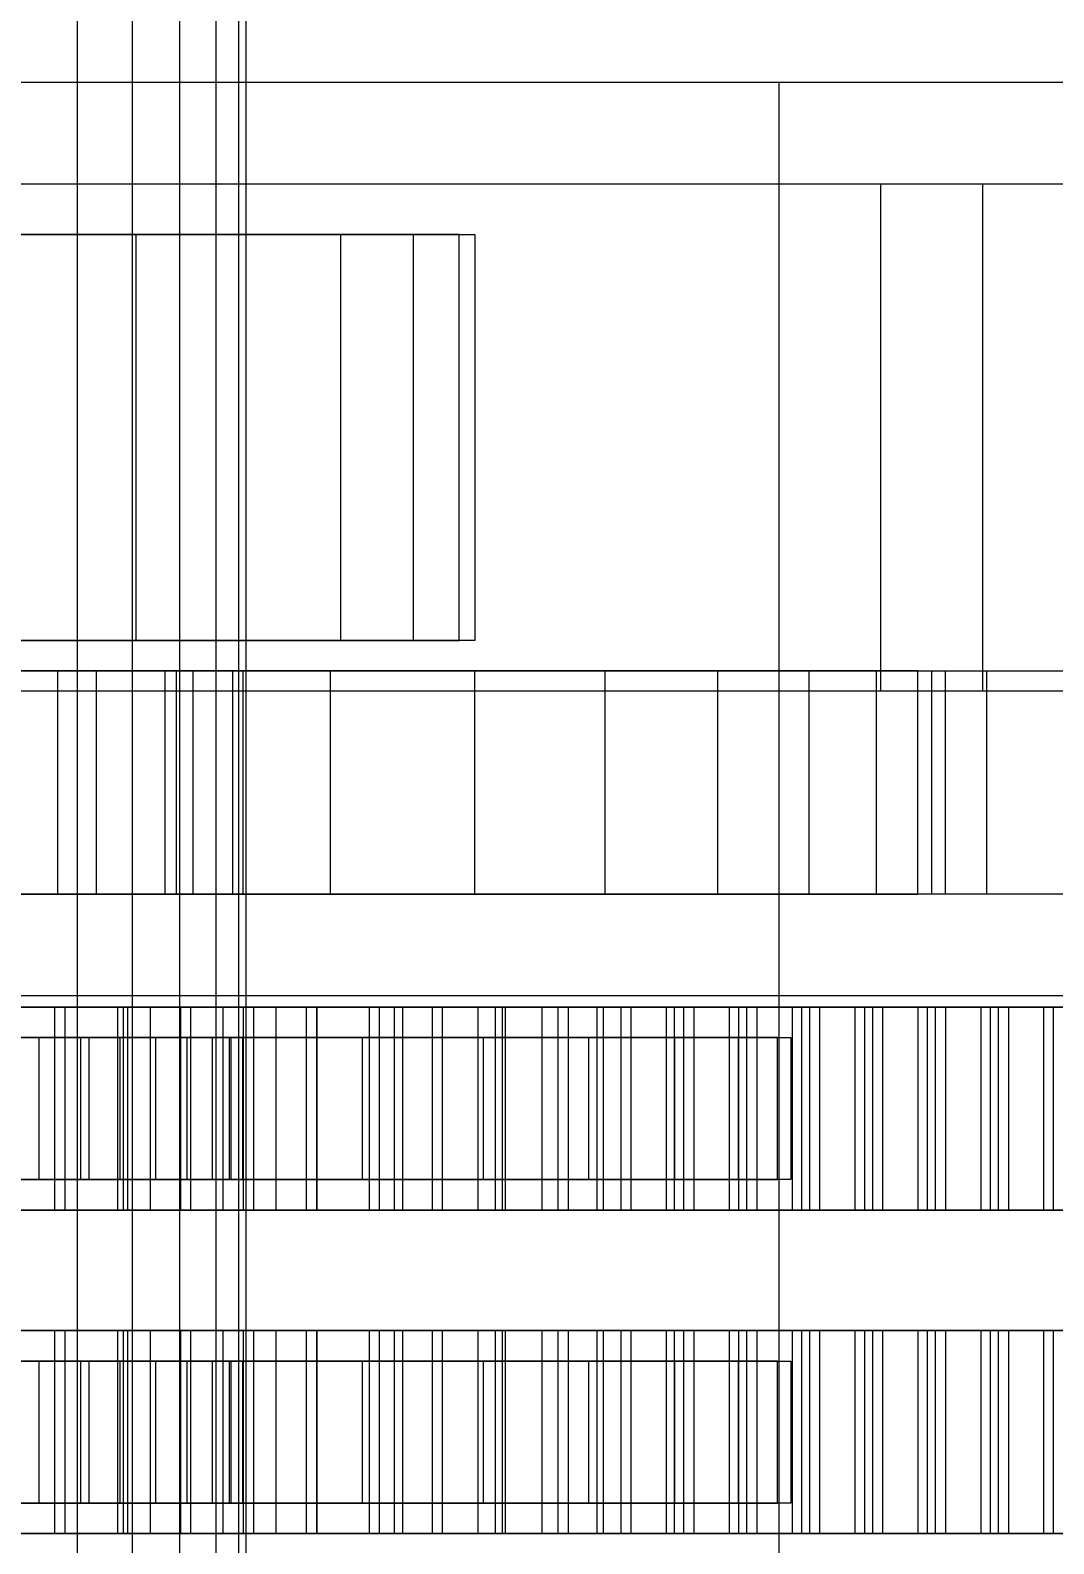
# Model space of a CAD drawing. Header units: millimetres. Extents: x -191664 to 191490, y -197311 to 10263.
# Drawn here: x 20655.9 to 20756.7, y -129249 to -129099.9 of the extents above; entities that cross this region are included whole.
import ezdxf

# ---------------------------------------------------------------- set-up
doc = ezdxf.new("R2010")
doc.units = ezdxf.units.MM
doc.layers.add('DET_secador_superior', color=7, linetype='Continuous', lineweight=0)
doc.layers.add('R15_COTAS_TRANSPORTE_P', color=1, linetype='Continuous', lineweight=0)
doc.dimstyles.new('PLANTA_20', dxfattribs={"dimtxt": 50, "dimasz": 30, "dimexe": 30, "dimexo": 16, "dimgap": 20, "dimtad": 1, "dimtih": 1, "dimtoh": 1, "dimdec": 1, "dimzin": 0, "dimdsep": 46, "dimcen": 0.09, "dimadec": 0, "dimazin": 0, "dimtfac": 1, "dimtdec": 4, "dimtofl": 0, "dimtmove": 0, "dimatfit": 3, "dimfxl": 1, "dimtolj": 1, "dimtzin": 0, "dimarcsym": 0})

# ---------------------------------------------------------------- blocks, each defined once
blk = doc.blocks.new('*D133')
at = {"layer": 'Defpoints', "color": 0, "transparency": 16777216}
for p in [(439.69, -194147.98), (217.89, -194406.09), (-500, -194490), (-500, -194490), (500, -194490)]:
    blk.add_point(p, dxfattribs=at)
at = {"layer": 'R15_COTAS_TRANSPORTE_P', "color": 0, "lineweight": -2, "transparency": 16777216}
blk.add_arc((-500, -194490), 722.77, 2.37834, 17.62166, dxfattribs=at)
at = {"layer": 'R15_COTAS_TRANSPORTE_P', "color": 0, "transparency": 16777216}
for points in [[(184.12, -194272.81), (193.59, -194269.58), (179.18, -194242.8)], [(227.15, -194459.9), (217.15, -194460.11), (222.77, -194490)]]:
    blk.add_solid(points, dxfattribs=at)

msp = doc.modelspace()

# ---------------------------------------------------------------- linework, layer by layer
at = {"layer": 'DET_secador_superior', "color": 9, "true_color": 0xbcc6c9}
for p, q in [((20660.54, -129080), (20660.54, -129340)), ((20665.96, -129080), (20665.96, -129340)), ((20670.62, -129080), (20670.62, -129340)), ((20674.2, -129080), (20674.2, -129340)), ((20676.45, -129080), (20676.45, -129340)), ((20677.21, -129340), (20677.21, -129080))]:
    msp.add_line(p, q, dxfattribs=at)
at = {"layer": 'DET_secador_superior', "color": 253, "true_color": 0xa6b3ba}
for p, q in [((20549.71, -129105), (20759.71, -129105)), ((20729.71, -129400), (20729.71, -129105)), ((20729.71, -129105), (20939.71, -129105))]:
    msp.add_line(p, q, dxfattribs=at)
at = {"layer": 'DET_secador_superior', "color": 117, "true_color": 0x356c64}
for p, q in [((20559.71, -129115), (20749.71, -129115)), ((20739.71, -129165), (20739.71, -129115)), ((20739.71, -129115), (20929.71, -129115)), ((20749.71, -129115), (20749.71, -129165)), ((20749.71, -129165), (20559.71, -129165)), ((20929.71, -129165), (20739.71, -129165))]:
    msp.add_line(p, q, dxfattribs=at)
at = {"layer": 'DET_secador_superior', "color": 252, "true_color": 0x8ba19a}
for p, q in [((20654.71, -129120), (20666.36, -129120)), ((20660.54, -129120), (20654.71, -129120)), ((20665.96, -129120), (20660.54, -129120)), ((20660.54, -129120), (20660.54, -129160)), ((20666.36, -129120), (20660.54, -129120)), ((20670.62, -129120), (20665.96, -129120)), ((20665.96, -129120), (20665.96, -129160)), ((20677.21, -129120), (20665.96, -129120)), ((20666.36, -129160), (20666.36, -129120)), ((20666.36, -129120), (20677.21, -129120)), ((20674.2, -129120), (20670.62, -129120)), ((20670.62, -129120), (20670.62, -129160)), ((20686.53, -129120), (20670.62, -129120)), ((20676.45, -129120), (20674.2, -129120)), ((20674.2, -129120), (20674.2, -129160)), ((20693.68, -129120), (20674.2, -129120)), ((20677.21, -129120), (20676.45, -129120)), ((20676.45, -129120), (20676.45, -129160)), ((20698.18, -129120), (20676.45, -129120)), ((20677.21, -129160), (20677.21, -129120)), ((20677.21, -129120), (20699.71, -129120)), ((20677.21, -129120), (20686.53, -129120)), ((20686.53, -129160), (20686.53, -129120)), ((20686.53, -129120), (20693.68, -129120)), ((20693.68, -129160), (20693.68, -129120)), ((20693.68, -129120), (20698.18, -129120)), ((20698.18, -129160), (20698.18, -129120)), ((20698.18, -129120), (20699.71, -129120)), ((20699.71, -129120), (20699.71, -129160)), ((20666.36, -129160), (20654.71, -129160)), ((20654.71, -129160), (20660.54, -129160)), ((20660.54, -129160), (20665.96, -129160)), ((20660.54, -129160), (20666.36, -129160)), ((20665.96, -129160), (20670.62, -129160)), ((20665.96, -129160), (20677.21, -129160)), ((20677.21, -129160), (20666.36, -129160)), ((20670.62, -129160), (20674.2, -129160)), ((20670.62, -129160), (20686.53, -129160)), ((20674.2, -129160), (20676.45, -129160)), ((20674.2, -129160), (20693.68, -129160)), ((20676.45, -129160), (20677.21, -129160)), ((20676.45, -129160), (20698.18, -129160)), ((20699.71, -129160), (20677.21, -129160)), ((20686.53, -129160), (20677.21, -129160)), ((20693.68, -129160), (20686.53, -129160)), ((20698.18, -129160), (20693.68, -129160)), ((20699.71, -129160), (20698.18, -129160)), ((20654.71, -129163), (20670.34, -129163)), ((20658.62, -129163), (20654.71, -129163)), ((20662.41, -129163), (20658.62, -129163)), ((20658.62, -129163), (20658.62, -129185)), ((20670.34, -129163), (20658.62, -129163)), ((20665.96, -129163), (20662.41, -129163)), ((20662.41, -129163), (20662.41, -129185)), ((20685.49, -129163), (20662.41, -129163)), ((20669.17, -129163), (20665.96, -129163)), ((20665.96, -129163), (20665.96, -129185)), ((20699.71, -129163), (20665.96, -129163)), ((20671.95, -129163), (20669.17, -129163)), ((20669.17, -129163), (20669.17, -129185)), ((20712.56, -129163), (20669.17, -129163)), ((20670.34, -129185), (20670.34, -129163)), ((20670.34, -129163), (20685.49, -129163)), ((20674.2, -129163), (20671.95, -129163)), ((20671.95, -129163), (20671.95, -129185)), ((20723.66, -129163), (20671.95, -129163)), ((20675.86, -129163), (20674.2, -129163)), ((20674.2, -129163), (20674.2, -129185)), ((20732.65, -129163), (20674.2, -129163)), ((20676.87, -129163), (20675.86, -129163)), ((20675.86, -129163), (20675.86, -129185)), ((20739.28, -129163), (20675.86, -129163)), ((20677.21, -129163), (20676.87, -129163)), ((20676.87, -129163), (20676.87, -129185)), ((20743.34, -129163), (20676.87, -129163)), ((20677.21, -129185), (20677.21, -129163)), ((20677.21, -129163), (20744.71, -129163)), ((20685.49, -129185), (20685.49, -129163)), ((20685.49, -129163), (20699.71, -129163)), ((20699.71, -129185), (20699.71, -129163)), ((20699.71, -129163), (20712.56, -129163)), ((20712.56, -129185), (20712.56, -129163)), ((20712.56, -129163), (20723.66, -129163)), ((20723.66, -129185), (20723.66, -129163)), ((20723.66, -129163), (20732.65, -129163)), ((20732.65, -129185), (20732.65, -129163)), ((20732.65, -129163), (20739.28, -129163)), ((20739.28, -129185), (20739.28, -129163)), ((20739.28, -129163), (20743.34, -129163)), ((20743.34, -129185), (20743.34, -129163)), ((20743.34, -129163), (20744.71, -129163)), ((20744.71, -129163), (20744.71, -129185)), ((20744.71, -129163), (20746.08, -129163)), ((20744.71, -129163), (20812.21, -129163)), ((20746.08, -129185), (20746.08, -129163)), ((20746.08, -129163), (20750.14, -129163)), ((20746.08, -129163), (20812.55, -129163)), ((20750.14, -129185), (20750.14, -129163)), ((20750.14, -129163), (20756.77, -129163)), ((20750.14, -129163), (20813.57, -129163)), ((20670.34, -129185), (20654.71, -129185)), ((20654.71, -129185), (20658.62, -129185)), ((20658.62, -129185), (20662.41, -129185)), ((20658.62, -129185), (20670.34, -129185)), ((20662.41, -129185), (20665.96, -129185)), ((20662.41, -129185), (20685.49, -129185)), ((20665.96, -129185), (20669.17, -129185)), ((20665.96, -129185), (20699.71, -129185)), ((20669.17, -129185), (20671.95, -129185)), ((20669.17, -129185), (20712.56, -129185)), ((20685.49, -129185), (20670.34, -129185)), ((20671.95, -129185), (20674.2, -129185)), ((20671.95, -129185), (20723.66, -129185)), ((20674.2, -129185), (20675.86, -129185)), ((20674.2, -129185), (20732.65, -129185)), ((20675.86, -129185), (20676.87, -129185)), ((20675.86, -129185), (20739.28, -129185)), ((20676.87, -129185), (20677.21, -129185)), ((20676.87, -129185), (20743.34, -129185)), ((20744.71, -129185), (20677.21, -129185)), ((20699.71, -129185), (20685.49, -129185)), ((20712.56, -129185), (20699.71, -129185)), ((20723.66, -129185), (20712.56, -129185)), ((20732.65, -129185), (20723.66, -129185)), ((20739.28, -129185), (20732.65, -129185)), ((20743.34, -129185), (20739.28, -129185)), ((20744.71, -129185), (20743.34, -129185)), ((20746.08, -129185), (20744.71, -129185)), ((20812.21, -129185), (20744.71, -129185)), ((20750.14, -129185), (20746.08, -129185)), ((20812.55, -129185), (20746.08, -129185)), ((20756.77, -129185), (20750.14, -129185)), ((20813.57, -129185), (20750.14, -129185)), ((20647.69, -129199.12), (20661.74, -129199.12)), ((20656.79, -129199.12), (20652.64, -129199.12)), ((20660.87, -129199.12), (20656.79, -129199.12)), ((20656.79, -129199.12), (20656.79, -129213.12)), ((20661.74, -129199.12), (20656.79, -129199.12)), ((20664.74, -129199.12), (20660.87, -129199.12)), ((20660.87, -129199.12), (20660.87, -129213.12)), ((20675.54, -129199.12), (20660.87, -129199.12)), ((20661.74, -129213.12), (20661.74, -129199.12)), ((20661.74, -129199.12), (20675.54, -129199.12)), ((20668.27, -129199.12), (20664.74, -129199.12)), ((20664.74, -129199.12), (20664.74, -129213.12)), ((20688.64, -129199.12), (20664.74, -129199.12)), ((20671.34, -129199.12), (20668.27, -129199.12)), ((20668.27, -129199.12), (20668.27, -129213.12)), ((20700.58, -129199.12), (20668.27, -129199.12)), ((20673.84, -129199.12), (20671.34, -129199.12)), ((20671.34, -129199.12), (20671.34, -129213.12)), ((20710.96, -129199.12), (20671.34, -129199.12)), ((20675.69, -129199.12), (20673.84, -129199.12)), ((20673.84, -129199.12), (20673.84, -129213.12)), ((20719.43, -129199.12), (20673.84, -129199.12)), ((20675.54, -129213.12), (20675.54, -129199.12)), ((20675.54, -129199.12), (20688.64, -129199.12)), ((20676.83, -129199.12), (20675.69, -129199.12)), ((20675.69, -129199.12), (20675.69, -129213.12)), ((20725.69, -129199.12), (20675.69, -129199.12)), ((20677.21, -129199.12), (20676.83, -129199.12)), ((20676.83, -129199.12), (20676.83, -129213.12)), ((20729.53, -129199.12), (20676.83, -129199.12)), ((20677.21, -129213.12), (20677.21, -129199.12)), ((20677.21, -129199.12), (20730.83, -129199.12)), ((20688.64, -129213.12), (20688.64, -129199.12)), ((20688.64, -129199.12), (20700.58, -129199.12)), ((20700.58, -129213.12), (20700.58, -129199.12)), ((20700.58, -129199.12), (20710.96, -129199.12)), ((20710.96, -129213.12), (20710.96, -129199.12)), ((20710.96, -129199.12), (20719.43, -129199.12)), ((20719.43, -129213.12), (20719.43, -129199.12)), ((20719.43, -129199.12), (20725.69, -129199.12)), ((20725.69, -129213.12), (20725.69, -129199.12)), ((20725.69, -129199.12), (20729.53, -129199.12)), ((20729.53, -129213.12), (20729.53, -129199.12)), ((20729.53, -129199.12), (20730.83, -129199.12)), ((20730.83, -129199.12), (20730.83, -129213.12)), ((20661.74, -129213.12), (20647.69, -129213.12)), ((20652.64, -129213.12), (20656.79, -129213.12)), ((20656.79, -129213.12), (20660.87, -129213.12)), ((20656.79, -129213.12), (20661.74, -129213.12)), ((20660.87, -129213.12), (20664.74, -129213.12)), ((20660.87, -129213.12), (20675.54, -129213.12)), ((20675.54, -129213.12), (20661.74, -129213.12)), ((20664.74, -129213.12), (20668.27, -129213.12)), ((20664.74, -129213.12), (20688.64, -129213.12)), ((20668.27, -129213.12), (20671.34, -129213.12)), ((20668.27, -129213.12), (20700.58, -129213.12)), ((20671.34, -129213.12), (20673.84, -129213.12)), ((20671.34, -129213.12), (20710.96, -129213.12)), ((20673.84, -129213.12), (20675.69, -129213.12)), ((20673.84, -129213.12), (20719.43, -129213.12)), ((20688.64, -129213.12), (20675.54, -129213.12)), ((20675.69, -129213.12), (20676.83, -129213.12)), ((20675.69, -129213.12), (20725.69, -129213.12)), ((20676.83, -129213.12), (20677.21, -129213.12)), ((20676.83, -129213.12), (20729.53, -129213.12)), ((20730.83, -129213.12), (20677.21, -129213.12)), ((20700.58, -129213.12), (20688.64, -129213.12)), ((20710.96, -129213.12), (20700.58, -129213.12)), ((20719.43, -129213.12), (20710.96, -129213.12)), ((20725.69, -129213.12), (20719.43, -129213.12)), ((20729.53, -129213.12), (20725.69, -129213.12)), ((20730.83, -129213.12), (20729.53, -129213.12)), ((20647.69, -129231), (20661.74, -129231)), ((20656.79, -129231), (20652.64, -129231)), ((20660.87, -129231), (20656.79, -129231)), ((20656.79, -129231), (20656.79, -129245)), ((20661.74, -129231), (20656.79, -129231)), ((20664.74, -129231), (20660.87, -129231)), ((20660.87, -129231), (20660.87, -129245)), ((20675.54, -129231), (20660.87, -129231)), ((20661.74, -129245), (20661.74, -129231)), ((20661.74, -129231), (20675.54, -129231)), ((20668.27, -129231), (20664.74, -129231)), ((20664.74, -129231), (20664.74, -129245)), ((20688.64, -129231), (20664.74, -129231)), ((20671.34, -129231), (20668.27, -129231)), ((20668.27, -129231), (20668.27, -129245)), ((20700.58, -129231), (20668.27, -129231)), ((20673.84, -129231), (20671.34, -129231)), ((20671.34, -129231), (20671.34, -129245)), ((20710.96, -129231), (20671.34, -129231)), ((20675.69, -129231), (20673.84, -129231)), ((20673.84, -129231), (20673.84, -129245)), ((20719.43, -129231), (20673.84, -129231)), ((20675.54, -129245), (20675.54, -129231)), ((20675.54, -129231), (20688.64, -129231)), ((20676.83, -129231), (20675.69, -129231)), ((20675.69, -129231), (20675.69, -129245)), ((20725.69, -129231), (20675.69, -129231)), ((20677.21, -129231), (20676.83, -129231)), ((20676.83, -129231), (20676.83, -129245)), ((20729.53, -129231), (20676.83, -129231)), ((20677.21, -129245), (20677.21, -129231)), ((20677.21, -129231), (20730.83, -129231)), ((20688.64, -129245), (20688.64, -129231)), ((20688.64, -129231), (20700.58, -129231)), ((20700.58, -129245), (20700.58, -129231)), ((20700.58, -129231), (20710.96, -129231)), ((20710.96, -129245), (20710.96, -129231)), ((20710.96, -129231), (20719.43, -129231)), ((20719.43, -129245), (20719.43, -129231)), ((20719.43, -129231), (20725.69, -129231)), ((20725.69, -129245), (20725.69, -129231)), ((20725.69, -129231), (20729.53, -129231)), ((20729.53, -129245), (20729.53, -129231)), ((20729.53, -129231), (20730.83, -129231)), ((20730.83, -129231), (20730.83, -129245)), ((20661.74, -129245), (20647.69, -129245)), ((20652.64, -129245), (20656.79, -129245)), ((20656.79, -129245), (20660.87, -129245)), ((20656.79, -129245), (20661.74, -129245)), ((20660.87, -129245), (20664.74, -129245)), ((20660.87, -129245), (20675.54, -129245)), ((20675.54, -129245), (20661.74, -129245)), ((20664.74, -129245), (20668.27, -129245)), ((20664.74, -129245), (20688.64, -129245)), ((20668.27, -129245), (20671.34, -129245)), ((20668.27, -129245), (20700.58, -129245)), ((20671.34, -129245), (20673.84, -129245)), ((20671.34, -129245), (20710.96, -129245)), ((20673.84, -129245), (20675.69, -129245)), ((20673.84, -129245), (20719.43, -129245)), ((20688.64, -129245), (20675.54, -129245)), ((20675.69, -129245), (20676.83, -129245)), ((20675.69, -129245), (20725.69, -129245)), ((20676.83, -129245), (20677.21, -129245)), ((20676.83, -129245), (20729.53, -129245)), ((20730.83, -129245), (20677.21, -129245)), ((20700.58, -129245), (20688.64, -129245)), ((20710.96, -129245), (20700.58, -129245)), ((20719.43, -129245), (20710.96, -129245)), ((20725.69, -129245), (20719.43, -129245)), ((20729.53, -129245), (20725.69, -129245)), ((20730.83, -129245), (20729.53, -129245))]:
    msp.add_line(p, q, dxfattribs=at)
at = {"layer": 'DET_secador_superior', "color": 55, "true_color": 0xb9a24b}
msp.add_line((20944.71, -129195), (20554.71, -129195), dxfattribs=at)
at = {"layer": 'DET_secador_superior', "color": 8, "true_color": 0x657a85}
for p, q in [((20645.97, -129196.12), (20659.33, -129196.12)), ((20652.17, -129196.12), (20658.36, -129196.12)), ((20652.17, -129196.12), (20665.52, -129196.12)), ((20659.33, -129196.12), (20653.13, -129196.12)), ((20655, -129196.12), (20665.09, -129196.12)), ((20667.79, -129196.12), (20655.08, -129196.12)), ((20658.36, -129216.12), (20658.36, -129196.12)), ((20658.36, -129196.12), (20664.56, -129196.12)), ((20658.36, -129196.12), (20671.72, -129196.12)), ((20665.52, -129196.12), (20659.33, -129196.12)), ((20659.33, -129196.12), (20659.33, -129216.12)), ((20664.56, -129216.12), (20664.56, -129196.12)), ((20664.56, -129196.12), (20670.76, -129196.12)), ((20664.56, -129196.12), (20677.92, -129196.12)), ((20665.09, -129196.12), (20665.09, -129216.12)), ((20667.79, -129196.12), (20665.09, -129196.12)), ((20665.09, -129196.12), (20674.9, -129196.12)), ((20671.72, -129196.12), (20665.52, -129196.12)), ((20665.52, -129196.12), (20665.52, -129216.12)), ((20667.79, -129216.12), (20667.79, -129196.12)), ((20680.14, -129196.12), (20667.79, -129196.12)), ((20670.76, -129216.12), (20670.76, -129196.12)), ((20670.76, -129196.12), (20676.95, -129196.12)), ((20670.76, -129196.12), (20684.11, -129196.12)), ((20677.92, -129196.12), (20671.72, -129196.12)), ((20671.72, -129196.12), (20671.72, -129216.12)), ((20674.9, -129196.12), (20674.9, -129216.12)), ((20680.14, -129196.12), (20674.9, -129196.12)), ((20674.9, -129196.12), (20684.15, -129196.12)), ((20676.95, -129216.12), (20676.95, -129196.12)), ((20676.95, -129196.12), (20683.15, -129196.12)), ((20676.95, -129196.12), (20690.31, -129196.12)), ((20684.11, -129196.12), (20677.92, -129196.12)), ((20677.92, -129196.12), (20677.92, -129216.12)), ((20680.14, -129216.12), (20680.14, -129196.12)), ((20691.8, -129196.12), (20680.14, -129196.12)), ((20683.15, -129216.12), (20683.15, -129196.12)), ((20683.15, -129196.12), (20689.34, -129196.12)), ((20683.15, -129196.12), (20696.51, -129196.12)), ((20690.31, -129196.12), (20684.11, -129196.12)), ((20684.11, -129196.12), (20684.11, -129216.12)), ((20684.15, -129196.12), (20684.15, -129216.12)), ((20691.8, -129196.12), (20684.15, -129196.12)), ((20684.15, -129196.12), (20692.6, -129196.12)), ((20689.34, -129216.12), (20689.34, -129196.12)), ((20689.34, -129196.12), (20695.54, -129196.12)), ((20689.34, -129196.12), (20702.7, -129196.12)), ((20696.51, -129196.12), (20690.31, -129196.12)), ((20690.31, -129196.12), (20690.31, -129216.12)), ((20691.8, -129216.12), (20691.8, -129196.12)), ((20702.44, -129196.12), (20691.8, -129196.12)), ((20692.6, -129196.12), (20692.6, -129216.12)), ((20702.44, -129196.12), (20692.6, -129196.12)), ((20692.6, -129196.12), (20700.01, -129196.12)), ((20695.54, -129216.12), (20695.54, -129196.12)), ((20695.54, -129196.12), (20701.74, -129196.12)), ((20695.54, -129196.12), (20708.9, -129196.12)), ((20702.7, -129196.12), (20696.51, -129196.12)), ((20696.51, -129196.12), (20696.51, -129216.12)), ((20700.01, -129196.12), (20700.01, -129216.12)), ((20711.76, -129196.12), (20700.01, -129196.12)), ((20700.01, -129196.12), (20706.36, -129196.12)), ((20701.74, -129216.12), (20701.74, -129196.12)), ((20701.74, -129196.12), (20707.93, -129196.12)), ((20701.74, -129196.12), (20715.09, -129196.12)), ((20702.44, -129216.12), (20702.44, -129196.12)), ((20711.76, -129196.12), (20702.44, -129196.12)), ((20708.9, -129196.12), (20702.7, -129196.12)), ((20702.7, -129196.12), (20702.7, -129216.12)), ((20706.36, -129216.12), (20706.36, -129196.12)), ((20706.36, -129196.12), (20712.37, -129196.12)), ((20706.36, -129196.12), (20719.35, -129196.12)), ((20707.93, -129216.12), (20707.93, -129196.12)), ((20707.93, -129196.12), (20714.13, -129196.12)), ((20707.93, -129196.12), (20721.29, -129196.12)), ((20715.09, -129196.12), (20708.9, -129196.12)), ((20708.9, -129196.12), (20708.9, -129216.12)), ((20711.76, -129216.12), (20711.76, -129196.12)), ((20719.35, -129196.12), (20711.76, -129196.12)), ((20712.37, -129196.12), (20712.37, -129216.12)), ((20725.73, -129196.12), (20712.37, -129196.12)), ((20712.37, -129196.12), (20718.56, -129196.12)), ((20714.13, -129216.12), (20714.13, -129196.12)), ((20714.13, -129196.12), (20720.32, -129196.12)), ((20714.13, -129196.12), (20727.49, -129196.12)), ((20721.29, -129196.12), (20715.09, -129196.12)), ((20715.09, -129196.12), (20715.09, -129216.12)), ((20718.56, -129196.12), (20718.56, -129216.12)), ((20731.92, -129196.12), (20718.56, -129196.12)), ((20718.56, -129196.12), (20724.76, -129196.12)), ((20725.73, -129196.12), (20719.35, -129196.12)), ((20719.35, -129196.12), (20719.35, -129216.12)), ((20720.32, -129216.12), (20720.32, -129196.12)), ((20720.32, -129196.12), (20726.52, -129196.12)), ((20720.32, -129196.12), (20733.68, -129196.12)), ((20727.49, -129196.12), (20721.29, -129196.12)), ((20721.29, -129196.12), (20721.29, -129216.12)), ((20724.76, -129196.12), (20724.76, -129216.12)), ((20738.12, -129196.12), (20724.76, -129196.12)), ((20724.76, -129196.12), (20730.96, -129196.12)), ((20725.73, -129216.12), (20725.73, -129196.12)), ((20731.92, -129196.12), (20725.73, -129196.12)), ((20726.52, -129216.12), (20726.52, -129196.12)), ((20726.52, -129196.12), (20732.72, -129196.12)), ((20726.52, -129196.12), (20739.88, -129196.12)), ((20733.68, -129196.12), (20727.49, -129196.12)), ((20727.49, -129196.12), (20727.49, -129216.12)), ((20730.96, -129196.12), (20730.96, -129216.12)), ((20744.31, -129196.12), (20730.96, -129196.12)), ((20730.96, -129196.12), (20737.15, -129196.12)), ((20731.92, -129216.12), (20731.92, -129196.12)), ((20738.12, -129196.12), (20731.92, -129196.12)), ((20732.72, -129216.12), (20732.72, -129196.12)), ((20732.72, -129196.12), (20738.91, -129196.12)), ((20732.72, -129196.12), (20746.08, -129196.12)), ((20739.88, -129196.12), (20733.68, -129196.12)), ((20733.68, -129196.12), (20733.68, -129216.12)), ((20737.15, -129196.12), (20737.15, -129216.12)), ((20750.51, -129196.12), (20737.15, -129196.12)), ((20737.15, -129196.12), (20743.35, -129196.12)), ((20738.12, -129216.12), (20738.12, -129196.12)), ((20744.31, -129196.12), (20738.12, -129196.12)), ((20738.91, -129216.12), (20738.91, -129196.12)), ((20738.91, -129196.12), (20745.11, -129196.12)), ((20738.91, -129196.12), (20752.27, -129196.12)), ((20746.08, -129196.12), (20739.88, -129196.12)), ((20739.88, -129196.12), (20739.88, -129216.12)), ((20743.35, -129196.12), (20743.35, -129216.12)), ((20756.71, -129196.12), (20743.35, -129196.12)), ((20743.35, -129196.12), (20749.55, -129196.12)), ((20744.31, -129216.12), (20744.31, -129196.12)), ((20750.51, -129196.12), (20744.31, -129196.12)), ((20745.11, -129216.12), (20745.11, -129196.12)), ((20745.11, -129196.12), (20751.31, -129196.12)), ((20745.11, -129196.12), (20758.47, -129196.12)), ((20752.27, -129196.12), (20746.08, -129196.12)), ((20746.08, -129196.12), (20746.08, -129216.12)), ((20749.55, -129196.12), (20749.55, -129216.12)), ((20762.9, -129196.12), (20749.55, -129196.12)), ((20749.55, -129196.12), (20755.74, -129196.12)), ((20750.51, -129216.12), (20750.51, -129196.12)), ((20756.71, -129196.12), (20750.51, -129196.12)), ((20751.31, -129216.12), (20751.31, -129196.12)), ((20751.31, -129196.12), (20757.5, -129196.12)), ((20751.31, -129196.12), (20764.66, -129196.12)), ((20758.47, -129196.12), (20752.27, -129196.12)), ((20752.27, -129196.12), (20752.27, -129216.12)), ((20755.74, -129196.12), (20755.74, -129216.12)), ((20769.1, -129196.12), (20755.74, -129196.12)), ((20755.74, -129196.12), (20761.94, -129196.12)), ((20756.71, -129216.12), (20756.71, -129196.12)), ((20762.9, -129196.12), (20756.71, -129196.12)), ((20659.33, -129216.12), (20645.97, -129216.12)), ((20658.36, -129216.12), (20652.17, -129216.12)), ((20665.52, -129216.12), (20652.17, -129216.12)), ((20653.13, -129216.12), (20659.33, -129216.12)), ((20665.09, -129216.12), (20655, -129216.12)), ((20655.08, -129216.12), (20667.79, -129216.12)), ((20664.56, -129216.12), (20658.36, -129216.12)), ((20671.72, -129216.12), (20658.36, -129216.12)), ((20659.33, -129216.12), (20665.52, -129216.12)), ((20670.76, -129216.12), (20664.56, -129216.12)), ((20677.92, -129216.12), (20664.56, -129216.12)), ((20665.09, -129216.12), (20667.79, -129216.12)), ((20674.9, -129216.12), (20665.09, -129216.12)), ((20665.52, -129216.12), (20671.72, -129216.12)), ((20667.79, -129216.12), (20680.14, -129216.12)), ((20676.95, -129216.12), (20670.76, -129216.12)), ((20684.11, -129216.12), (20670.76, -129216.12)), ((20671.72, -129216.12), (20677.92, -129216.12)), ((20674.9, -129216.12), (20680.14, -129216.12)), ((20684.15, -129216.12), (20674.9, -129216.12)), ((20683.15, -129216.12), (20676.95, -129216.12)), ((20690.31, -129216.12), (20676.95, -129216.12)), ((20677.92, -129216.12), (20684.11, -129216.12)), ((20680.14, -129216.12), (20691.8, -129216.12)), ((20689.34, -129216.12), (20683.15, -129216.12)), ((20696.51, -129216.12), (20683.15, -129216.12)), ((20684.11, -129216.12), (20690.31, -129216.12)), ((20684.15, -129216.12), (20691.8, -129216.12)), ((20692.6, -129216.12), (20684.15, -129216.12)), ((20695.54, -129216.12), (20689.34, -129216.12)), ((20702.7, -129216.12), (20689.34, -129216.12)), ((20690.31, -129216.12), (20696.51, -129216.12)), ((20691.8, -129216.12), (20702.44, -129216.12)), ((20692.6, -129216.12), (20702.44, -129216.12)), ((20700.01, -129216.12), (20692.6, -129216.12)), ((20701.74, -129216.12), (20695.54, -129216.12)), ((20708.9, -129216.12), (20695.54, -129216.12)), ((20696.51, -129216.12), (20702.7, -129216.12)), ((20700.01, -129216.12), (20711.76, -129216.12)), ((20706.36, -129216.12), (20700.01, -129216.12)), ((20707.93, -129216.12), (20701.74, -129216.12)), ((20715.09, -129216.12), (20701.74, -129216.12)), ((20702.44, -129216.12), (20711.76, -129216.12)), ((20702.7, -129216.12), (20708.9, -129216.12)), ((20712.37, -129216.12), (20706.36, -129216.12)), ((20719.35, -129216.12), (20706.36, -129216.12)), ((20714.13, -129216.12), (20707.93, -129216.12)), ((20721.29, -129216.12), (20707.93, -129216.12)), ((20708.9, -129216.12), (20715.09, -129216.12)), ((20711.76, -129216.12), (20719.35, -129216.12)), ((20712.37, -129216.12), (20725.73, -129216.12)), ((20718.56, -129216.12), (20712.37, -129216.12)), ((20720.32, -129216.12), (20714.13, -129216.12)), ((20727.49, -129216.12), (20714.13, -129216.12)), ((20715.09, -129216.12), (20721.29, -129216.12)), ((20718.56, -129216.12), (20731.92, -129216.12)), ((20724.76, -129216.12), (20718.56, -129216.12)), ((20719.35, -129216.12), (20725.73, -129216.12)), ((20726.52, -129216.12), (20720.32, -129216.12)), ((20733.68, -129216.12), (20720.32, -129216.12)), ((20721.29, -129216.12), (20727.49, -129216.12)), ((20724.76, -129216.12), (20738.12, -129216.12)), ((20730.96, -129216.12), (20724.76, -129216.12)), ((20725.73, -129216.12), (20731.92, -129216.12)), ((20732.72, -129216.12), (20726.52, -129216.12)), ((20739.88, -129216.12), (20726.52, -129216.12)), ((20727.49, -129216.12), (20733.68, -129216.12)), ((20730.96, -129216.12), (20744.31, -129216.12)), ((20737.15, -129216.12), (20730.96, -129216.12)), ((20731.92, -129216.12), (20738.12, -129216.12)), ((20738.91, -129216.12), (20732.72, -129216.12)), ((20746.08, -129216.12), (20732.72, -129216.12)), ((20733.68, -129216.12), (20739.88, -129216.12)), ((20737.15, -129216.12), (20750.51, -129216.12)), ((20743.35, -129216.12), (20737.15, -129216.12)), ((20738.12, -129216.12), (20744.31, -129216.12)), ((20745.11, -129216.12), (20738.91, -129216.12)), ((20752.27, -129216.12), (20738.91, -129216.12)), ((20739.88, -129216.12), (20746.08, -129216.12)), ((20743.35, -129216.12), (20756.71, -129216.12)), ((20749.55, -129216.12), (20743.35, -129216.12)), ((20744.31, -129216.12), (20750.51, -129216.12)), ((20751.31, -129216.12), (20745.11, -129216.12)), ((20758.47, -129216.12), (20745.11, -129216.12)), ((20746.08, -129216.12), (20752.27, -129216.12)), ((20749.55, -129216.12), (20762.9, -129216.12)), ((20755.74, -129216.12), (20749.55, -129216.12)), ((20750.51, -129216.12), (20756.71, -129216.12)), ((20757.5, -129216.12), (20751.31, -129216.12)), ((20764.66, -129216.12), (20751.31, -129216.12)), ((20752.27, -129216.12), (20758.47, -129216.12)), ((20755.74, -129216.12), (20769.1, -129216.12)), ((20761.94, -129216.12), (20755.74, -129216.12)), ((20756.71, -129216.12), (20762.9, -129216.12)), ((20645.97, -129228), (20659.33, -129228)), ((20652.17, -129228), (20658.36, -129228)), ((20652.17, -129228), (20665.52, -129228)), ((20659.33, -129228), (20653.13, -129228)), ((20655, -129228), (20665.09, -129228)), ((20667.79, -129228), (20655.08, -129228)), ((20658.36, -129248), (20658.36, -129228)), ((20658.36, -129228), (20664.56, -129228)), ((20658.36, -129228), (20671.72, -129228)), ((20665.52, -129228), (20659.33, -129228)), ((20659.33, -129228), (20659.33, -129248)), ((20664.56, -129248), (20664.56, -129228)), ((20664.56, -129228), (20670.76, -129228)), ((20664.56, -129228), (20677.92, -129228)), ((20665.09, -129228), (20665.09, -129248)), ((20667.79, -129228), (20665.09, -129228)), ((20665.09, -129228), (20674.9, -129228)), ((20671.72, -129228), (20665.52, -129228)), ((20665.52, -129228), (20665.52, -129248)), ((20667.79, -129248), (20667.79, -129228)), ((20680.14, -129228), (20667.79, -129228)), ((20670.76, -129248), (20670.76, -129228)), ((20670.76, -129228), (20676.95, -129228)), ((20670.76, -129228), (20684.11, -129228)), ((20677.92, -129228), (20671.72, -129228)), ((20671.72, -129228), (20671.72, -129248)), ((20674.9, -129228), (20674.9, -129248)), ((20680.14, -129228), (20674.9, -129228)), ((20674.9, -129228), (20684.15, -129228)), ((20676.95, -129248), (20676.95, -129228)), ((20676.95, -129228), (20683.15, -129228)), ((20676.95, -129228), (20690.31, -129228)), ((20684.11, -129228), (20677.92, -129228)), ((20677.92, -129228), (20677.92, -129248)), ((20680.14, -129248), (20680.14, -129228)), ((20691.8, -129228), (20680.14, -129228)), ((20683.15, -129248), (20683.15, -129228)), ((20683.15, -129228), (20689.34, -129228)), ((20683.15, -129228), (20696.51, -129228)), ((20690.31, -129228), (20684.11, -129228)), ((20684.11, -129228), (20684.11, -129248)), ((20684.15, -129228), (20684.15, -129248)), ((20691.8, -129228), (20684.15, -129228)), ((20684.15, -129228), (20692.6, -129228)), ((20689.34, -129248), (20689.34, -129228)), ((20689.34, -129228), (20695.54, -129228)), ((20689.34, -129228), (20702.7, -129228)), ((20696.51, -129228), (20690.31, -129228)), ((20690.31, -129228), (20690.31, -129248)), ((20691.8, -129248), (20691.8, -129228)), ((20702.44, -129228), (20691.8, -129228)), ((20692.6, -129228), (20692.6, -129248)), ((20702.44, -129228), (20692.6, -129228)), ((20692.6, -129228), (20700.01, -129228)), ((20695.54, -129248), (20695.54, -129228)), ((20695.54, -129228), (20701.74, -129228)), ((20695.54, -129228), (20708.9, -129228)), ((20702.7, -129228), (20696.51, -129228)), ((20696.51, -129228), (20696.51, -129248)), ((20700.01, -129228), (20700.01, -129248)), ((20711.76, -129228), (20700.01, -129228)), ((20700.01, -129228), (20706.36, -129228)), ((20701.74, -129248), (20701.74, -129228)), ((20701.74, -129228), (20707.93, -129228)), ((20701.74, -129228), (20715.09, -129228)), ((20702.44, -129248), (20702.44, -129228)), ((20711.76, -129228), (20702.44, -129228)), ((20708.9, -129228), (20702.7, -129228)), ((20702.7, -129228), (20702.7, -129248)), ((20706.36, -129248), (20706.36, -129228)), ((20706.36, -129228), (20712.37, -129228)), ((20706.36, -129228), (20719.35, -129228)), ((20707.93, -129248), (20707.93, -129228)), ((20707.93, -129228), (20714.13, -129228)), ((20707.93, -129228), (20721.29, -129228)), ((20715.09, -129228), (20708.9, -129228)), ((20708.9, -129228), (20708.9, -129248)), ((20711.76, -129248), (20711.76, -129228)), ((20719.35, -129228), (20711.76, -129228)), ((20712.37, -129228), (20712.37, -129248)), ((20725.73, -129228), (20712.37, -129228)), ((20712.37, -129228), (20718.56, -129228)), ((20714.13, -129248), (20714.13, -129228)), ((20714.13, -129228), (20720.32, -129228)), ((20714.13, -129228), (20727.49, -129228)), ((20721.29, -129228), (20715.09, -129228)), ((20715.09, -129228), (20715.09, -129248)), ((20718.56, -129228), (20718.56, -129248)), ((20731.92, -129228), (20718.56, -129228)), ((20718.56, -129228), (20724.76, -129228)), ((20725.73, -129228), (20719.35, -129228)), ((20719.35, -129228), (20719.35, -129248)), ((20720.32, -129248), (20720.32, -129228)), ((20720.32, -129228), (20726.52, -129228)), ((20720.32, -129228), (20733.68, -129228)), ((20727.49, -129228), (20721.29, -129228)), ((20721.29, -129228), (20721.29, -129248)), ((20724.76, -129228), (20724.76, -129248)), ((20738.12, -129228), (20724.76, -129228)), ((20724.76, -129228), (20730.96, -129228)), ((20725.73, -129248), (20725.73, -129228)), ((20731.92, -129228), (20725.73, -129228)), ((20726.52, -129248), (20726.52, -129228)), ((20726.52, -129228), (20732.72, -129228)), ((20726.52, -129228), (20739.88, -129228)), ((20733.68, -129228), (20727.49, -129228)), ((20727.49, -129228), (20727.49, -129248)), ((20730.96, -129228), (20730.96, -129248)), ((20744.31, -129228), (20730.96, -129228)), ((20730.96, -129228), (20737.15, -129228)), ((20731.92, -129248), (20731.92, -129228)), ((20738.12, -129228), (20731.92, -129228)), ((20732.72, -129248), (20732.72, -129228)), ((20732.72, -129228), (20738.91, -129228)), ((20732.72, -129228), (20746.08, -129228)), ((20739.88, -129228), (20733.68, -129228)), ((20733.68, -129228), (20733.68, -129248)), ((20737.15, -129228), (20737.15, -129248)), ((20750.51, -129228), (20737.15, -129228)), ((20737.15, -129228), (20743.35, -129228)), ((20738.12, -129248), (20738.12, -129228)), ((20744.31, -129228), (20738.12, -129228)), ((20738.91, -129248), (20738.91, -129228)), ((20738.91, -129228), (20745.11, -129228)), ((20738.91, -129228), (20752.27, -129228)), ((20746.08, -129228), (20739.88, -129228)), ((20739.88, -129228), (20739.88, -129248)), ((20743.35, -129228), (20743.35, -129248)), ((20756.71, -129228), (20743.35, -129228)), ((20743.35, -129228), (20749.55, -129228)), ((20744.31, -129248), (20744.31, -129228)), ((20750.51, -129228), (20744.31, -129228)), ((20745.11, -129248), (20745.11, -129228)), ((20745.11, -129228), (20751.31, -129228)), ((20745.11, -129228), (20758.47, -129228)), ((20752.27, -129228), (20746.08, -129228)), ((20746.08, -129228), (20746.08, -129248)), ((20749.55, -129228), (20749.55, -129248)), ((20762.9, -129228), (20749.55, -129228)), ((20749.55, -129228), (20755.74, -129228)), ((20750.51, -129248), (20750.51, -129228)), ((20756.71, -129228), (20750.51, -129228)), ((20751.31, -129248), (20751.31, -129228)), ((20751.31, -129228), (20757.5, -129228)), ((20751.31, -129228), (20764.66, -129228)), ((20758.47, -129228), (20752.27, -129228)), ((20752.27, -129228), (20752.27, -129248)), ((20755.74, -129228), (20755.74, -129248)), ((20769.1, -129228), (20755.74, -129228)), ((20755.74, -129228), (20761.94, -129228)), ((20756.71, -129248), (20756.71, -129228)), ((20762.9, -129228), (20756.71, -129228)), ((20659.33, -129248), (20645.97, -129248)), ((20658.36, -129248), (20652.17, -129248)), ((20665.52, -129248), (20652.17, -129248)), ((20653.13, -129248), (20659.33, -129248)), ((20665.09, -129248), (20655, -129248)), ((20655.08, -129248), (20667.79, -129248)), ((20664.56, -129248), (20658.36, -129248)), ((20671.72, -129248), (20658.36, -129248)), ((20659.33, -129248), (20665.52, -129248)), ((20670.76, -129248), (20664.56, -129248)), ((20677.92, -129248), (20664.56, -129248)), ((20665.09, -129248), (20667.79, -129248)), ((20674.9, -129248), (20665.09, -129248)), ((20665.52, -129248), (20671.72, -129248)), ((20667.79, -129248), (20680.14, -129248)), ((20676.95, -129248), (20670.76, -129248)), ((20684.11, -129248), (20670.76, -129248)), ((20671.72, -129248), (20677.92, -129248)), ((20674.9, -129248), (20680.14, -129248)), ((20684.15, -129248), (20674.9, -129248)), ((20683.15, -129248), (20676.95, -129248)), ((20690.31, -129248), (20676.95, -129248)), ((20677.92, -129248), (20684.11, -129248)), ((20680.14, -129248), (20691.8, -129248)), ((20689.34, -129248), (20683.15, -129248)), ((20696.51, -129248), (20683.15, -129248)), ((20684.11, -129248), (20690.31, -129248)), ((20684.15, -129248), (20691.8, -129248)), ((20692.6, -129248), (20684.15, -129248)), ((20695.54, -129248), (20689.34, -129248)), ((20702.7, -129248), (20689.34, -129248)), ((20690.31, -129248), (20696.51, -129248)), ((20691.8, -129248), (20702.44, -129248)), ((20692.6, -129248), (20702.44, -129248)), ((20700.01, -129248), (20692.6, -129248)), ((20701.74, -129248), (20695.54, -129248)), ((20708.9, -129248), (20695.54, -129248)), ((20696.51, -129248), (20702.7, -129248)), ((20700.01, -129248), (20711.76, -129248)), ((20706.36, -129248), (20700.01, -129248)), ((20707.93, -129248), (20701.74, -129248)), ((20715.09, -129248), (20701.74, -129248)), ((20702.44, -129248), (20711.76, -129248)), ((20702.7, -129248), (20708.9, -129248)), ((20712.37, -129248), (20706.36, -129248)), ((20719.35, -129248), (20706.36, -129248)), ((20714.13, -129248), (20707.93, -129248)), ((20721.29, -129248), (20707.93, -129248)), ((20708.9, -129248), (20715.09, -129248)), ((20711.76, -129248), (20719.35, -129248)), ((20712.37, -129248), (20725.73, -129248)), ((20718.56, -129248), (20712.37, -129248)), ((20720.32, -129248), (20714.13, -129248)), ((20727.49, -129248), (20714.13, -129248)), ((20715.09, -129248), (20721.29, -129248)), ((20718.56, -129248), (20731.92, -129248)), ((20724.76, -129248), (20718.56, -129248)), ((20719.35, -129248), (20725.73, -129248)), ((20726.52, -129248), (20720.32, -129248)), ((20733.68, -129248), (20720.32, -129248)), ((20721.29, -129248), (20727.49, -129248)), ((20724.76, -129248), (20738.12, -129248)), ((20730.96, -129248), (20724.76, -129248)), ((20725.73, -129248), (20731.92, -129248)), ((20732.72, -129248), (20726.52, -129248)), ((20739.88, -129248), (20726.52, -129248)), ((20727.49, -129248), (20733.68, -129248)), ((20730.96, -129248), (20744.31, -129248)), ((20737.15, -129248), (20730.96, -129248)), ((20731.92, -129248), (20738.12, -129248)), ((20738.91, -129248), (20732.72, -129248)), ((20746.08, -129248), (20732.72, -129248)), ((20733.68, -129248), (20739.88, -129248)), ((20737.15, -129248), (20750.51, -129248)), ((20743.35, -129248), (20737.15, -129248)), ((20738.12, -129248), (20744.31, -129248)), ((20745.11, -129248), (20738.91, -129248)), ((20752.27, -129248), (20738.91, -129248)), ((20739.88, -129248), (20746.08, -129248)), ((20743.35, -129248), (20756.71, -129248)), ((20749.55, -129248), (20743.35, -129248)), ((20744.31, -129248), (20750.51, -129248)), ((20751.31, -129248), (20745.11, -129248)), ((20758.47, -129248), (20745.11, -129248)), ((20746.08, -129248), (20752.27, -129248)), ((20749.55, -129248), (20762.9, -129248)), ((20755.74, -129248), (20749.55, -129248)), ((20750.51, -129248), (20756.71, -129248)), ((20757.5, -129248), (20751.31, -129248)), ((20764.66, -129248), (20751.31, -129248)), ((20752.27, -129248), (20758.47, -129248)), ((20755.74, -129248), (20769.1, -129248)), ((20761.94, -129248), (20755.74, -129248)), ((20756.71, -129248), (20762.9, -129248))]:
    msp.add_line(p, q, dxfattribs=at)

# ---------------------------------------------------------------- dimensions: what is measured, and where the dimension line sits
at = {"layer": 'R15_COTAS_TRANSPORTE_P'}
dim = msp.add_angular_dim_2l(base=(217.89, -194406.09), line1=((-500, -194490), (500, -194490)), line2=((-500, -194490), (439.69, -194147.98)), dimstyle='PLANTA_20', dxfattribs=at)
dim.commit()
dim.dimension.update_dxf_attribs({"geometry": '*D133', "text_midpoint": (191490.46, -33543.69)})

doc.saveas('drawing.dxf')
